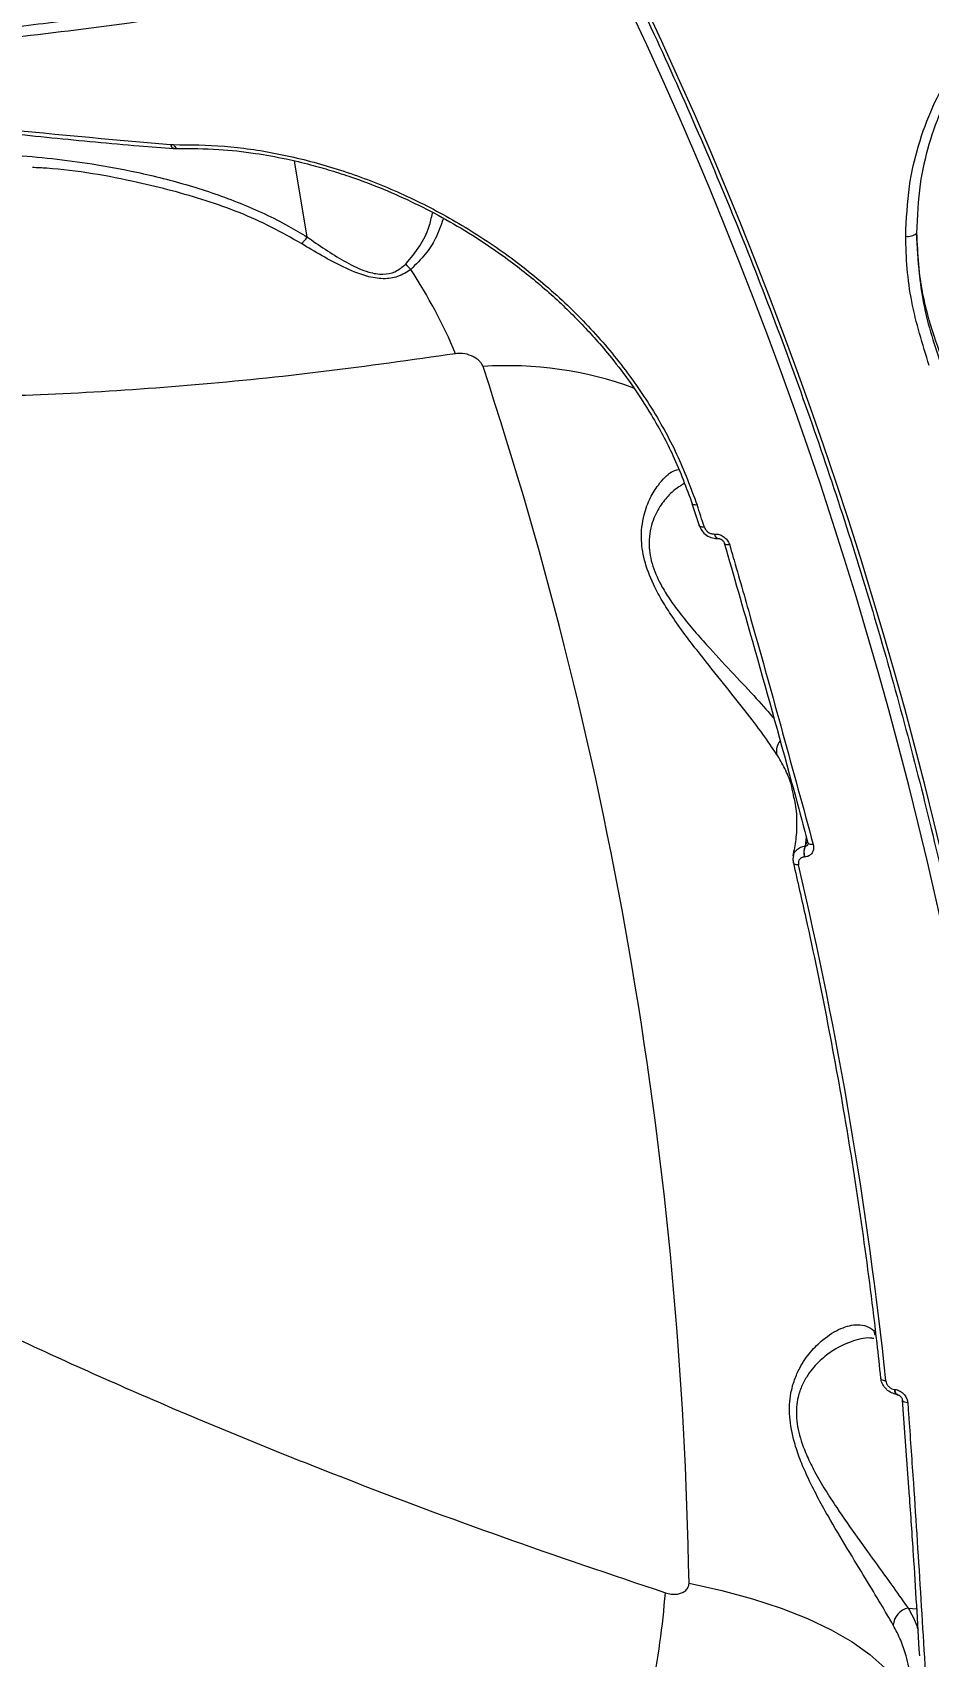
# Model space of a CAD drawing. Header units: millimetres. Extents: x -8607 to 7621, y -5747 to 4382.
# Drawn here: x 5417.9 to 5520, y -191.5 to -6.4 of the extents above; entities that cross this region are included whole.
import ezdxf

# ---------------------------------------------------------------- set-up
doc = ezdxf.new("R2010")
doc.units = ezdxf.units.MM
doc.layers.add('DIKOM_ОБЪЕКТ', color=7, linetype='Continuous')
doc.layers.add('DIKOM_РАЗМЕР_ОБЪЕКТА', color=7, linetype='Continuous')
doc.styles.add('style1', font='arial.ttf', dxfattribs={"width": 0.8})
doc.dimstyles.new('1-50', dxfattribs={"dimtxt": 300, "dimasz": 200, "dimexe": 100, "dimexo": 0, "dimgap": 100, "dimtad": 1, "dimtxsty": 'style1', "dimcen": 200, "dimclrd": 7, "dimclre": 7, "dimclrt": 7, "dimadec": 1, "dimazin": 2, "dimtfac": 1, "dimtmove": 0, "dimatfit": 2, "dimfxl": 0, "dimlwd": 25, "dimlwe": 18, "dimarcsym": 0})

# ---------------------------------------------------------------- blocks, each defined once
blk = doc.blocks.new('*D11')
at = {"layer": 'Defpoints', "color": 0, "transparency": 16777216}
for p in [(7619.37, -165.15), (-6826.53, -739.39), (7619.37, -5647.14)]:
    blk.add_point(p, dxfattribs=at)
at = {"layer": 'DIKOM_РАЗМЕР_ОБЪЕКТА', "color": 7, "lineweight": 18, "transparency": 16777216}
for p, q in [((7619.37, -165.15), (7619.37, -5747.14)), ((-6826.53, -739.39), (-6826.53, -5747.14))]:
    blk.add_line(p, q, dxfattribs=at)
at = {"layer": 'DIKOM_РАЗМЕР_ОБЪЕКТА', "color": 7, "lineweight": 25, "transparency": 16777216}
blk.add_line((-6626.53, -5647.14), (7419.37, -5647.14), dxfattribs=at)
at = {"layer": 'DIKOM_РАЗМЕР_ОБЪЕКТА', "color": 7, "transparency": 16777216}
for points in [[(-6626.53, -5613.8), (-6626.53, -5680.47), (-6826.53, -5647.14)], [(7419.37, -5613.8), (7419.37, -5680.47), (7619.37, -5647.14)]]:
    blk.add_solid(points, dxfattribs=at)
at = {"layer": 'DIKOM_РАЗМЕР_ОБЪЕКТА', "color": 7, "transparency": 16777216, "insert": (396.42, -5393.96), "char_height": 300, "attachment_point": 5, "style": 'style1'}
blk.add_mtext('14400', dxfattribs=at)
blk = doc.blocks.new('*D13')
at = {"layer": 'Defpoints', "color": 0, "transparency": 16777216}
for p in [(-5326.53, -191.39), (6073.47, -191.39), (6073.47, -4959.53)]:
    blk.add_point(p, dxfattribs=at)
at = {"layer": 'DIKOM_РАЗМЕР_ОБЪЕКТА', "color": 7, "lineweight": 18, "transparency": 16777216}
for p, q in [((-5326.53, -191.39), (-5326.53, -5059.53)), ((6073.47, -191.39), (6073.47, -5059.53))]:
    blk.add_line(p, q, dxfattribs=at)
at = {"layer": 'DIKOM_РАЗМЕР_ОБЪЕКТА', "color": 7, "lineweight": 25, "transparency": 16777216}
blk.add_line((-5126.53, -4959.53), (5873.47, -4959.53), dxfattribs=at)
at = {"layer": 'DIKOM_РАЗМЕР_ОБЪЕКТА', "color": 7, "transparency": 16777216}
for points in [[(-5126.53, -4926.2), (-5126.53, -4992.86), (-5326.53, -4959.53)], [(5873.47, -4926.2), (5873.47, -4992.86), (6073.47, -4959.53)]]:
    blk.add_solid(points, dxfattribs=at)
at = {"layer": 'DIKOM_РАЗМЕР_ОБЪЕКТА', "color": 7, "transparency": 16777216, "insert": (373.47, -4706.36), "char_height": 300, "attachment_point": 5, "style": 'style1'}
blk.add_mtext('11400', dxfattribs=at)

msp = doc.modelspace()

# ---------------------------------------------------------------- linework, layer by layer
at = {"layer": 'DIKOM_ОБЪЕКТ', "color": 7, "linetype": 'Continuous', "lineweight": 15}
for p, q in [((5433.615, -19.158), (5433.657, -19.162)), ((5433.657, -19.162), (5433.963, -19.173)), ((5433.985, -19.609), (5434.02, -19.612)), ((5449.193, -29.701), (5447.724, -21.023)), ((5493.021, -60.062), (5493.85, -62.592)), ((5495.56, -63.545), (5495.584, -63.544)), ((5496.721, -64.6), (5496.716, -64.583)), ((5504.602, -93.332), (5504.576, -93.22)), ((5506.045, -98.083), (5505.903, -99.113)), ((5505.903, -99.113), (5505.928, -99.112)), ((5505.928, -99.112), (5506.181, -98.589)), ((5506.245, -98.754), (5506.24, -98.738)), ((5504.572, -101.04), (5504.568, -101.028)), ((5505.849, -100.357), (5505.825, -100.358)), ((5516.094, -161.027), (5516.119, -161.029)), ((5516.38, -161.629), (5516.415, -161.633)), ((5516.976, -162.257), (5517.749, -173.215)), ((5517.638, -185.941), (5518.637, -186.03))]:
    msp.add_line(p, q, dxfattribs=at)
at = {"layer": 'DIKOM_ОБЪЕКТ', "color": 7, "linetype": 'Continuous', "lineweight": 15, "flags": 128}
for points in [[(5494.433, -62.769), (5494.289, -62.775), (5494.16, -62.767), (5494.05, -62.745), (5493.96, -62.71), (5493.895, -62.663), (5493.855, -62.605), (5493.85, -62.592)], [(5495.56, -63.545), (5495.61, -63.688), (5495.669, -63.813), (5495.737, -63.915), (5495.81, -63.991), (5495.886, -64.04), (5495.964, -64.059), (5495.987, -64.059)], [(5495.584, -63.544), (5495.634, -63.687), (5495.694, -63.812), (5495.761, -63.913), (5495.834, -63.99), (5495.911, -64.038), (5495.988, -64.057), (5496.014, -64.057)], [(5495.977, -64.059), (5496.004, -64.058), (5496.011, -64.057)], [(5497.314, -64.793), (5497.15, -64.793), (5497.005, -64.776), (5496.884, -64.742), (5496.793, -64.692), (5496.735, -64.628), (5496.721, -64.6)], [(5506.834, -98.932), (5506.67, -98.933), (5506.525, -98.918), (5506.406, -98.887), (5506.316, -98.841), (5506.259, -98.781), (5506.245, -98.754)], [(5505.163, -101.247), (5505.017, -101.244), (5504.886, -101.228), (5504.773, -101.2), (5504.682, -101.16), (5504.616, -101.11), (5504.576, -101.052), (5504.572, -101.04)], [(5513.943, -154.895), (5513.865, -154.697), (5513.789, -154.36)], [(5515.119, -160.066), (5514.971, -160.049), (5514.837, -160.021), (5514.723, -159.983), (5514.631, -159.936), (5514.564, -159.882), (5514.524, -159.822), (5514.517, -159.802)], [(5516.094, -161.027), (5516.113, -161.179), (5516.142, -161.314), (5516.182, -161.43), (5516.23, -161.521), (5516.286, -161.586), (5516.348, -161.622), (5516.38, -161.629)], [(5516.119, -161.029), (5516.138, -161.181), (5516.167, -161.317), (5516.206, -161.432), (5516.255, -161.524), (5516.311, -161.588), (5516.373, -161.625), (5516.408, -161.632)], [(5516.991, -162.255), (5516.99, -162.24), (5516.99, -162.236)], [(5517.604, -162.562), (5517.435, -162.536), (5517.287, -162.497), (5517.164, -162.445), (5517.072, -162.384), (5517.013, -162.315), (5516.991, -162.255)], [(5492.681, -183.117), (5496.417, -183.945), (5499.931, -184.898), (5503.197, -185.967), (5506.188, -187.144), (5508.883, -188.42), (5511.259, -189.786), (5513.298, -191.23), (5514.985, -192.742), (5516.305, -194.309), (5517.25, -195.92), (5517.753, -197.317)]]:
    msp.add_lwpolyline(points, dxfattribs=at)
at = {"layer": 'DIKOM_ОБЪЕКТ', "color": 7, "linetype": 'Continuous', "lineweight": 15}
for centre, radius, start, end in [((5039.395, -213.91), 493.564, 352.95954, 26.25486), ((5039.617, -214.205), 495.214, 352.9651, 26.2493), ((5434.127, -19.115), 0.514, 184.77221, 253.39514), ((5434.156, -19.133), 0.5, 183.30959, 252.9744), ((5517.684, -28.313), 1.316, 256.33946, 314.3832), ((5462.559, -31.305), 2.61, 214.67263, 232.77007), ((5409.139, -67.1), 61.841, 22.9427, 33.03932), ((5471.983, -86.225), 41.863, 69.8621, 93.79863), ((5026.028, -190.787), 466.716, 0.94172, 18.27268), ((5043.382, -209.246), 474.239, 17.99103, 18.31313), ((5504.467, -88.295), 1.834, 141.11427, 190.2532), ((5507.631, -99.847), 1.877, 156.99557, 195.796), ((5507.656, -99.846), 1.877, 157.00003, 195.79688), ((5037.594, -210.643), 480.196, 6.04592, 13.16848), ((5391.822, -176.432), 98.474, 348.81698, 355.47682), ((5518.099, -188.05), 2.159, 102.34821, 175.80507)]:
    msp.add_arc(centre, radius, start, end, dxfattribs=at)
for points, knots in [([(5253.501, 23.042), (5254.67, 22.018), (5257.77, 19.301), (5263.538, 15.315), (5270.728, 11.051), (5278.495, 7.25), (5286.756, 3.886), (5295.493, 0.952), (5304.801, -1.59), (5314.73, -3.744), (5325.267, -5.492), (5336.42, -6.822), (5348.111, -7.717), (5360.814, -8.189), (5374.554, -8.169), (5389.374, -7.588), (5404.761, -6.443), (5420.695, -4.728), (5436.988, -2.466), (5453.569, 0.331), (5468.602, 3.259), (5478.229, 5.4), (5482.15, 6.271)], [0, 0, 0, 0, 0.0299462, 0.0794459, 0.1292186, 0.1790832, 0.2271097, 0.2752187, 0.3235783, 0.372022, 0.4214318, 0.4709315, 0.5207042, 0.5705688, 0.6265238, 0.6824789, 0.7385646, 0.7950486, 0.851667, 0.9067943, 0.9620465, 1, 1, 1, 1]), ([(5253.616, 22.74), (5254.378, 22.077), (5256.385, 20.326), (5259.942, 17.669), (5264.257, 14.747), (5268.859, 11.988), (5273.735, 9.382), (5278.885, 6.936), (5284.288, 4.657), (5289.925, 2.555), (5295.779, 0.637), (5301.849, -1.098), (5308.137, -2.652), (5314.644, -4.025), (5321.372, -5.218), (5328.322, -6.231), (5335.496, -7.066), (5342.896, -7.721), (5350.525, -8.198), (5358.382, -8.494), (5366.443, -8.611), (5374.676, -8.547), (5383.054, -8.301), (5391.568, -7.875), (5400.222, -7.268), (5409.019, -6.482), (5417.962, -5.516), (5427.054, -4.37), (5436.296, -3.045), (5445.691, -1.538), (5455.242, 0.148), (5464.954, 2.021), (5474.103, 3.911), (5480.059, 5.255), (5482.686, 5.848)], [0, 0, 0, 0, 0.0192715, 0.0508276, 0.0824679, 0.1142272, 0.1461391, 0.1782369, 0.2104148, 0.2424578, 0.2743536, 0.3061367, 0.3378414, 0.3695026, 0.4011549, 0.432829, 0.4645527, 0.4963616, 0.528291, 0.5603767, 0.592586, 0.6247109, 0.6566555, 0.6884683, 0.7201856, 0.7518435, 0.783478, 0.8151252, 0.8468093, 0.8785665, 0.9104327, 0.9424442, 0.9746145, 1, 1, 1, 1]), ([(5482.041, 4.425), (5478.124, 3.56), (5469.251, 1.599), (5455.659, -1.054), (5441.268, -3.538), (5427.135, -5.617), (5413.198, -7.301), (5399.509, -8.573), (5386.084, -9.419), (5373.032, -9.827), (5360.545, -9.792), (5348.645, -9.331), (5337.32, -8.461), (5326.439, -7.173), (5315.962, -5.457), (5305.931, -3.305), (5296.368, -0.706), (5287.354, 2.325), (5279.023, 5.745), (5271.369, 9.52), (5264.404, 13.652), (5258.568, 17.685), (5255.333, 20.503), (5253.991, 21.672)], [0, 0, 0, 0, 0.0379653, 0.086007, 0.1341311, 0.1825059, 0.2309649, 0.2803902, 0.3299055, 0.3796939, 0.4295741, 0.4776157, 0.5257399, 0.5741146, 0.6225736, 0.671999, 0.7215142, 0.7713026, 0.8211829, 0.8692239, 0.9173475, 0.9657217, 1, 1, 1, 1]), ([(5517.373, -29.591), (5517.455, -27.683), (5517.607, -24.166), (5518.743, -19.26), (5520.361, -14.843), (5522.563, -10.69), (5525.327, -6.85), (5528.604, -3.351), (5532.36, -0.218), (5536.574, 2.493), (5541.153, 4.808), (5544.479, 5.962), (5546.14, 6.538)], [0, 0, 0, 0, 0.1166812, 0.2150846, 0.3137979, 0.4122009, 0.510061, 0.6082268, 0.7060845, 0.8039539, 0.9021323, 1, 1, 1, 1]), ([(5546.711, 6.172), (5545.087, 5.608), (5541.834, 4.479), (5537.355, 2.211), (5533.234, -0.446), (5529.562, -3.518), (5526.36, -6.948), (5523.66, -10.714), (5521.511, -14.787), (5519.933, -19.12), (5518.826, -23.932), (5518.682, -27.381), (5518.604, -29.253)], [0, 0, 0, 0, 0.0977724, 0.195857, 0.2936314, 0.3914579, 0.4895939, 0.587424, 0.6858965, 0.7846799, 0.8831543, 1, 1, 1, 1]), ([(5483.174, 4.911), (5484.131, 2.963), (5486.909, -2.692), (5491.29, -12.156), (5496.219, -23.518), (5500.853, -35.006), (5505.195, -46.61), (5509.24, -58.324), (5512.988, -70.142), (5516.435, -82.057), (5519.58, -94.063), (5522.421, -106.154), (5524.957, -118.322), (5527.187, -130.562), (5529.108, -142.866), (5530.721, -155.227), (5532.023, -167.64), (5533.015, -180.098), (5533.696, -192.593), (5534.066, -205.118), (5534.124, -217.668), (5533.87, -230.234), (5533.305, -242.811), (5532.426, -255.391), (5531.44, -265.935), (5530.706, -272.281), (5530.457, -274.438)], [0, 0, 0, 0, 0.0228181, 0.0662199, 0.1096223, 0.1530249, 0.1964274, 0.2398298, 0.2832323, 0.3266346, 0.3700369, 0.4134391, 0.4568412, 0.5002431, 0.5436449, 0.5870465, 0.630448, 0.6738492, 0.7172503, 0.7606512, 0.8040518, 0.8474522, 0.8908524, 0.9342523, 0.977652, 1, 1, 1, 1]), ([(5378.574, -12.483), (5379.096, -12.57), (5381.707, -13.006), (5388.563, -14.095), (5399.33, -15.62), (5414.937, -17.52), (5426.565, -18.54), (5433.615, -19.158)], [0, 0, 0, 0, 0.0299896, 0.1499527, 0.3900715, 0.6301904, 1, 1, 1, 1]), ([(5378.99, -12.889), (5379.854, -13.039), (5383.79, -13.723), (5390.971, -14.812), (5400.52, -16.147), (5410.216, -17.341), (5420.055, -18.394), (5427.976, -19.151), (5432.668, -19.511), (5433.98, -19.612)], [0, 0, 0, 0, 0.0500133, 0.2278758, 0.4048096, 0.5810095, 0.7566675, 0.9319756, 1, 1, 1, 1]), ([(5466.088, -42.994), (5461.041, -43.714), (5450.935, -45.156), (5436.328, -46.639), (5422.151, -47.617), (5409.268, -48.008), (5397.605, -47.924), (5387.071, -47.457), (5376.937, -46.597), (5367.202, -45.335), (5357.908, -43.668), (5349.064, -41.586), (5340.715, -39.091), (5333.308, -36.338), (5326.777, -33.405), (5321.164, -30.429), (5316.058, -27.255), (5311.426, -23.907), (5307.178, -20.302), (5303.753, -16.964), (5301.887, -14.748), (5301.173, -13.899)], [0, 0, 0, 0, 0.0649432, 0.1300661, 0.1953502, 0.2608173, 0.3151411, 0.3695592, 0.4243524, 0.4792431, 0.5346345, 0.5901277, 0.6460095, 0.701997, 0.7489776, 0.7960217, 0.8400387, 0.8840557, 0.9282858, 0.9725158, 1, 1, 1, 1]), ([(5382.663, -22.324), (5384.424, -22.026), (5389.203, -21.217), (5397.096, -20.366), (5406.315, -19.957), (5415.539, -20.231), (5423.367, -21.093), (5430.1, -22.328), (5435.768, -23.752), (5441.575, -25.759), (5446.041, -27.816), (5448.481, -29.275), (5449.193, -29.701)], [0, 0, 0, 0, 0.0783339, 0.2125921, 0.3472662, 0.4817928, 0.6158493, 0.6916662, 0.7820716, 0.8726186, 0.9628125, 1, 1, 1, 1]), ([(5433.899, -19.598), (5433.987, -19.609), (5434.203, -19.636), (5434.414, -19.609), (5434.539, -19.592)], [0, 0, 0, 0, 0.408986, 1, 1, 1, 1]), ([(5433.963, -19.173), (5435.874, -19.184), (5439.692, -19.206), (5445.724, -20.096), (5451.841, -21.613), (5457.962, -23.804), (5463.962, -26.632), (5469.724, -30.067), (5475.141, -34.064), (5480.11, -38.573), (5484.53, -43.519), (5488.305, -48.831), (5491.438, -54.42), (5492.881, -58.296), (5493.602, -60.236)], [0, 0, 0, 0, 0.0836186, 0.1671661, 0.2504175, 0.3338525, 0.4173036, 0.5004885, 0.5837385, 0.6671385, 0.7504577, 0.8333964, 0.916628, 1, 1, 1, 1]), ([(5433.963, -19.173), (5434, -19.253), (5434.075, -19.417), (5434.215, -19.567), (5434.311, -19.593), (5434.349, -19.603)], [0, 0, 0, 0, 0.3662576, 0.7515727, 1, 1, 1, 1]), ([(5434.345, -19.614), (5435.916, -19.613), (5438.827, -19.612), (5443.021, -20.089), (5446.528, -20.716), (5449.401, -21.397), (5451.889, -22.1), (5455.875, -23.393), (5461.502, -25.717), (5467.736, -29.198), (5472.88, -32.784), (5476.921, -36.118), (5479.928, -39.031), (5482.176, -41.476), (5484.039, -43.68), (5486.211, -46.544), (5488.617, -50.244), (5491.101, -54.837), (5492.371, -58.27), (5493.055, -60.121)], [0, 0, 0, 0, 0.0701204, 0.1299656, 0.1789772, 0.2175471, 0.2496342, 0.282263, 0.3830534, 0.484247, 0.5523159, 0.6194238, 0.6818432, 0.7110937, 0.74632, 0.7927164, 0.8502083, 0.9192264, 1, 1, 1, 1]), ([(5434.349, -19.603), (5434.37, -19.614), (5434.406, -19.633), (5434.441, -19.621), (5434.456, -19.616)], [0, 0, 0, 0, 0.58141354, 1, 1, 1, 1]), ([(5448.528, -30.454), (5447.39, -29.806), (5443.953, -27.849), (5437.701, -25.408), (5429.116, -23.204), (5422.453, -22.008), (5418.419, -21.806), (5417.879, -21.779)], [0, 0, 0, 0, 0.1238738, 0.3743349, 0.6251922, 0.9498396, 1, 1, 1, 1]), ([(5460.413, -32.79), (5460.978, -32.108), (5462.123, -30.726), (5463.094, -28.691), (5463.338, -27.498), (5463.444, -26.98)], [0, 0, 0, 0, 0.3556748, 0.7199128, 1, 1, 1, 1]), ([(5464.656, -27.657), (5464.406, -28.396), (5463.971, -29.683), (5462.72, -31.689), (5461.563, -32.815), (5460.98, -33.383)], [0, 0, 0, 0, 0.40073526, 0.69781995, 1, 1, 1, 1]), ([(5520.041, -44.323), (5519.289, -41.898), (5518.152, -38.23), (5517.477, -33.298), (5517.408, -30.829), (5517.373, -29.591)], [0, 0, 0, 0, 0.4927604, 0.7454691, 1, 1, 1, 1]), ([(5521.431, -43.36), (5520.876, -41.768), (5519.785, -38.636), (5518.842, -33.895), (5518.684, -30.806), (5518.604, -29.253)], [0, 0, 0, 0, 0.3395438, 0.667762, 1, 1, 1, 1]), ([(5518.604, -29.253), (5518.726, -31.619), (5518.912, -35.198), (5520.007, -40.05), (5520.818, -42.491), (5521.225, -43.715)], [0, 0, 0, 0, 0.4928082, 0.7454985, 1, 1, 1, 1]), ([(5448.528, -30.454), (5448.544, -30.44), (5448.64, -30.358), (5448.856, -30.142), (5449.073, -29.862), (5449.192, -29.709)], [0, 0, 0, 0, 0.0844006, 0.5004757, 1, 1, 1, 1]), ([(5460.98, -33.383), (5460.511, -33.701), (5459.657, -34.278), (5457.875, -34.547), (5455.705, -34.183), (5453.316, -33.177), (5450.846, -31.841), (5449.306, -30.919), (5448.528, -30.454)], [0, 0, 0, 0, 0.1672668, 0.3043206, 0.4416754, 0.6370331, 0.8167204, 1, 1, 1, 1]), ([(5449.193, -29.701), (5449.193, -29.702), (5449.193, -29.705), (5449.193, -29.707), (5449.192, -29.709), (5449.192, -29.709)], [0, 0, 0, 0, 0.4569013, 0.8306736, 1, 1, 1, 1]), ([(5449.192, -29.709), (5449.193, -29.71), (5449.346, -29.817), (5450.181, -30.396), (5451.721, -31.449), (5453.887, -32.759), (5455.975, -33.723), (5457.839, -34.029), (5459.347, -33.698), (5460.032, -33.114), (5460.413, -32.79)], [0, 0, 0, 0, 0.0002729, 0.0414504, 0.2242979, 0.4065738, 0.5849828, 0.712481, 0.840453, 1, 1, 1, 1]), ([(5469.21, -44.454), (5469.173, -44.365), (5469.096, -44.18), (5468.832, -43.849), (5468.431, -43.514), (5467.745, -43.14), (5467.115, -42.985), (5466.511, -42.949), (5466.256, -42.976), (5466.088, -42.994)], [0, 0, 0, 0, 0.0767419, 0.1605212, 0.317401, 0.4661276, 0.7624994, 0.842837, 1, 1, 1, 1]), ([(5298.224, -45.756), (5298.241, -46.191), (5298.362, -49.212), (5299.511, -54.949), (5302.137, -63.016), (5306.124, -71.244), (5311.394, -79.594), (5317.962, -88.032), (5325.024, -95.675), (5332.165, -102.487), (5339.046, -108.463), (5346.541, -114.431), (5354.667, -120.397), (5363.401, -126.336), (5372.753, -132.247), (5382.689, -138.101), (5392.814, -143.675), (5403.029, -148.959), (5412.933, -153.796), (5422.863, -158.39), (5432.779, -162.751), (5443, -167.027), (5455.776, -172.104), (5471.295, -177.909), (5483.751, -182.099), (5489.989, -184.197)], [0, 0, 0, 0, 0.0094207, 0.0654789, 0.1217312, 0.1783716, 0.2352635, 0.2923581, 0.3497081, 0.3900769, 0.4305168, 0.4712662, 0.5120877, 0.5533334, 0.5946531, 0.6362896, 0.6780015, 0.7152662, 0.7525842, 0.786404, 0.8202238, 0.8542027, 0.8881816, 0.9440021, 1, 1, 1, 1]), ([(5502.662, -88.621), (5502.163, -87.887), (5501.165, -86.418), (5499.086, -83.677), (5496.661, -80.649), (5494.354, -77.781), (5492.402, -75.262), (5490.993, -73.311), (5489.765, -71.418), (5488.596, -69.319), (5487.592, -66.827), (5487.217, -64.481), (5487.287, -62.697), (5487.603, -61.024), (5488.241, -59.367), (5489.327, -57.683), (5490.452, -56.494), (5491.21, -56.267), (5491.482, -56.185)], [0, 0, 0, 0, 0.0845507, 0.1691885, 0.2580211, 0.3468201, 0.3960924, 0.4453136, 0.4838749, 0.5223632, 0.5793297, 0.6364281, 0.6748334, 0.7133138, 0.7796723, 0.8461691, 0.9447905, 1, 1, 1, 1]), ([(5492.124, -57.791), (5491.601, -58.122), (5490.691, -58.699), (5489.466, -60.181), (5488.67, -61.635), (5488.229, -63.148), (5488.054, -64.735), (5488.337, -66.865), (5489.305, -69.111), (5490.458, -70.98), (5491.691, -72.672), (5493.125, -74.417), (5495.118, -76.667), (5497.519, -79.236), (5500.018, -81.923), (5501.655, -83.714), (5502.283, -84.46), (5502.338, -84.526)], [0, 0, 0, 0, 0.1044817, 0.1818228, 0.2606683, 0.3038814, 0.3481584, 0.4114247, 0.4745967, 0.5178625, 0.5623887, 0.6197165, 0.6778832, 0.7828369, 0.8900889, 0.9902904, 1, 1, 1, 1]), ([(5493.602, -60.236), (5493.508, -60.239), (5493.319, -60.245), (5493.132, -60.197), (5493.084, -60.137), (5493.066, -60.114)], [0, 0, 0, 0, 0.3825022, 0.7650043, 1, 1, 1, 1]), ([(5493.862, -62.591), (5493.941, -62.785), (5494.111, -63.208), (5494.649, -63.71), (5495.339, -64.053), (5495.833, -64.045), (5496.075, -64.041)], [0, 0, 0, 0, 0.2206401, 0.4785649, 0.7454436, 1, 1, 1, 1]), ([(5494.433, -62.769), (5494.434, -62.771), (5494.465, -62.867), (5494.561, -63.057), (5494.758, -63.267), (5494.998, -63.43), (5495.264, -63.538), (5495.464, -63.543), (5495.56, -63.545)], [0, 0, 0, 0, 0.0043468, 0.2198207, 0.4355752, 0.5682506, 0.7938306, 1, 1, 1, 1]), ([(5495.584, -63.544), (5495.68, -63.544), (5495.929, -63.544), (5496.351, -63.675), (5496.785, -63.954), (5497.138, -64.342), (5497.255, -64.643), (5497.314, -64.793)], [0, 0, 0, 0, 0.1342544, 0.3469772, 0.5632481, 0.7817386, 1, 1, 1, 1]), ([(5496.013, -64.059), (5496.036, -64.058), (5496.085, -64.055), (5496.206, -64.083), (5496.346, -64.144), (5496.488, -64.243), (5496.609, -64.37), (5496.688, -64.498), (5496.706, -64.559), (5496.713, -64.586)], [0, 0, 0, 0, 0.1276206, 0.2656207, 0.4033491, 0.5539994, 0.7092959, 0.8739683, 1, 1, 1, 1]), ([(5496.704, -64.606), (5497.774, -68.314), (5500.376, -77.34), (5503.545, -88.735), (5505.612, -96.461), (5506.227, -98.76)], [0, 0, 0, 0, 0.32889, 0.8003738, 1, 1, 1, 1]), ([(5497.314, -64.793), (5497.482, -65.376), (5498.322, -68.291), (5501.551, -79.592), (5504.516, -90.446), (5506.834, -98.932)], [0, 0, 0, 0, 0.0517104, 0.2585534, 1, 1, 1, 1]), ([(5504.576, -93.22), (5504.496, -92.821), (5504.291, -91.799), (5503.638, -90.265), (5502.988, -89.17), (5502.662, -88.621)], [0, 0, 0, 0, 0.2422354, 0.6201864, 1, 1, 1, 1]), ([(5504.552, -93.337), (5504.621, -93.592), (5504.866, -94.503), (5504.973, -96.182), (5504.915, -98.221), (5504.631, -99.608), (5504.504, -100.231)], [0, 0, 0, 0, 0.1220894, 0.43610933, 0.74672325, 1, 1, 1, 1]), ([(5504.579, -100.248), (5504.599, -100.136), (5504.637, -99.918), (5504.866, -99.589), (5505.234, -99.283), (5505.641, -99.147), (5505.872, -99.117), (5505.903, -99.113)], [0, 0, 0, 0, 0.1866145, 0.3610945, 0.6589269, 0.9542322, 1, 1, 1, 1]), ([(5506.834, -98.932), (5506.86, -99.087), (5506.913, -99.396), (5506.786, -99.819), (5506.52, -100.143), (5506.184, -100.319), (5505.943, -100.346), (5505.849, -100.357)], [0, 0, 0, 0, 0.2182614, 0.4367519, 0.6530228, 0.8657456, 1, 1, 1, 1]), ([(5505.928, -99.112), (5505.958, -99.11), (5506.038, -99.104), (5506.151, -99.035), (5506.227, -98.954), (5506.245, -98.897), (5506.246, -98.894)], [0, 0, 0, 0, 0.22908, 0.5933766, 0.9752808, 1, 1, 1, 1]), ([(5506.238, -98.74), (5506.242, -98.75), (5506.261, -98.805), (5506.255, -98.868), (5506.247, -98.896), (5506.247, -98.894), (5506.247, -98.894)], [0, 0, 0, 0, 0.0849772, 0.4841575, 0.9387742, 1, 1, 1, 1]), ([(5504.586, -100.219), (5504.555, -100.334), (5504.482, -100.599), (5504.55, -100.87), (5504.588, -101.023)], [0, 0, 0, 0, 0.4348514, 1, 1, 1, 1]), ([(5504.568, -101.026), (5505.049, -103.119), (5506.445, -109.192), (5508.522, -119.306), (5510.699, -131.385), (5512.561, -143.53), (5513.776, -153.006), (5514.366, -158.431), (5514.513, -159.778)], [0, 0, 0, 0, 0.1082663, 0.3142003, 0.5201372, 0.7260733, 0.9320087, 1, 1, 1, 1]), ([(5505.825, -100.358), (5505.81, -100.359), (5505.696, -100.366), (5505.496, -100.422), (5505.309, -100.567), (5505.183, -100.762), (5505.123, -100.984), (5505.15, -101.166), (5505.163, -101.247)], [0, 0, 0, 0, 0.03401028, 0.25226403, 0.4705298, 0.59793744, 0.81930648, 1, 1, 1, 1]), ([(5261.715, -121.043), (5261.95, -121.915), (5262.57, -124.212), (5263.926, -127.96), (5265.746, -132.28), (5267.887, -136.616), (5270.327, -140.947), (5273.065, -145.265), (5276.099, -149.571), (5279.429, -153.867), (5283.055, -158.153), (5286.979, -162.431), (5291.2, -166.702), (5295.72, -170.967), (5300.54, -175.228), (5305.663, -179.485), (5311.084, -183.735), (5316.781, -187.963), (5322.735, -192.15), (5328.93, -196.287), (5335.362, -200.373), (5342.035, -204.409), (5348.949, -208.398), (5356.107, -212.34), (5363.511, -216.238), (5371.162, -220.091), (5379.063, -223.901), (5387.217, -227.67), (5395.622, -231.396), (5404.254, -235.069), (5413.079, -238.673), (5422.066, -242.196), (5431.207, -245.634), (5440.506, -248.991), (5449.965, -252.267), (5459.589, -255.463), (5469.378, -258.582), (5479.337, -261.622), (5489.466, -264.587), (5499.776, -267.471), (5508.857, -269.921), (5514.549, -271.372), (5516.7, -271.92)], [0, 0, 0, 0, 0.0156363, 0.0411444, 0.0668171, 0.0925212, 0.118104, 0.1435891, 0.169002, 0.1943684, 0.2197142, 0.2450657, 0.2704423, 0.2958694, 0.3213745, 0.3469852, 0.3727297, 0.3985238, 0.4242006, 0.449751, 0.4752041, 0.5005888, 0.525934, 0.5512685, 0.5766186, 0.6020063, 0.6274605, 0.6530102, 0.6786843, 0.7044559, 0.7301635, 0.7557277, 0.7811862, 0.8065684, 0.8319031, 0.8572195, 0.8825461, 0.9079026, 0.933318, 0.9588211, 0.9844409, 1, 1, 1, 1]), ([(5261.766, -120.719), (5262.045, -121.819), (5262.884, -125.117), (5265.078, -130.587), (5268.267, -137.112), (5272.164, -143.593), (5276.762, -150.104), (5282.105, -156.672), (5288.194, -163.279), (5295.045, -169.921), (5302.617, -176.547), (5310.795, -183.058), (5319.529, -189.436), (5328.787, -195.681), (5338.675, -201.864), (5349.243, -208.012), (5360.479, -214.103), (5372.392, -220.132), (5384.899, -226.051), (5398.508, -232.079), (5413.25, -238.173), (5429.171, -244.296), (5445.722, -250.217), (5462.883, -255.924), (5480.449, -261.35), (5498.346, -266.474), (5514.586, -270.804), (5524.998, -273.364), (5529.238, -274.406)], [0, 0, 0, 0, 0.0193792, 0.0581174, 0.0954279, 0.1328025, 0.1703717, 0.2080063, 0.2463915, 0.2848464, 0.3235135, 0.3622519, 0.3995625, 0.436937, 0.4745063, 0.5121409, 0.5505261, 0.588981, 0.6276481, 0.6663865, 0.7098565, 0.7533264, 0.7968979, 0.8407788, 0.8847641, 0.927591, 0.970515, 1, 1, 1, 1]), ([(5515.946, -187.892), (5515.494, -187.112), (5514.589, -185.551), (5512.794, -182.566), (5510.743, -179.226), (5508.846, -176.042), (5507.29, -173.245), (5506.208, -171.09), (5505.317, -169.016), (5504.542, -166.742), (5504.04, -164.096), (5504.184, -161.685), (5504.68, -159.902), (5505.422, -158.263), (5506.52, -156.686), (5508.149, -155.11), (5510.006, -153.95), (5511.679, -153.577), (5512.928, -153.757), (5513.502, -154.159), (5513.789, -154.36)], [0, 0, 0, 0, 0.0727748, 0.1456246, 0.2220849, 0.2985164, 0.3409262, 0.383292, 0.4164827, 0.4496105, 0.498643, 0.5477889, 0.5808453, 0.6139662, 0.6710826, 0.728318, 0.8132038, 0.898076, 0.9490484, 1, 1, 1, 1]), ([(5513.729, -155.234), (5513.663, -155.221), (5512.969, -155.086), (5511.424, -155.409), (5509.387, -156.318), (5507.593, -157.69), (5506.384, -159.046), (5505.554, -160.503), (5504.996, -162.071), (5504.806, -164.25), (5505.323, -166.646), (5506.128, -168.688), (5507.064, -170.564), (5508.21, -172.519), (5509.858, -175.058), (5511.894, -177.957), (5514.099, -181.004), (5516.084, -183.753), (5517.116, -185.206), (5517.638, -185.941)], [0, 0, 0, 0, 0.0100071, 0.1042266, 0.2009149, 0.2634471, 0.3271957, 0.3621346, 0.3979337, 0.4490861, 0.5001624, 0.5351439, 0.5711444, 0.6174954, 0.6645247, 0.7493825, 0.8360984, 0.9171139, 1, 1, 1, 1]), ([(5516.481, -161.605), (5516.285, -161.574), (5515.871, -161.507), (5515.373, -161.21), (5514.959, -160.808), (5514.642, -160.318), (5514.566, -159.901), (5514.528, -159.691)], [0, 0, 0, 0, 0.2044301, 0.4300849, 0.5634119, 0.7802977, 1, 1, 1, 1]), ([(5515.119, -160.066), (5515.119, -160.068), (5515.13, -160.17), (5515.186, -160.375), (5515.34, -160.617), (5515.549, -160.819), (5515.796, -160.971), (5515.998, -161.009), (5516.094, -161.027)], [0, 0, 0, 0, 0.0043468, 0.2198207, 0.4355752, 0.5682506, 0.7938306, 1, 1, 1, 1]), ([(5516.119, -161.029), (5516.217, -161.045), (5516.47, -161.087), (5516.87, -161.287), (5517.25, -161.637), (5517.524, -162.083), (5517.577, -162.402), (5517.604, -162.562)], [0, 0, 0, 0, 0.1342544, 0.3469772, 0.5632481, 0.7817386, 1, 1, 1, 1]), ([(5516.405, -161.634), (5516.433, -161.637), (5516.491, -161.644), (5516.613, -161.695), (5516.739, -161.781), (5516.855, -161.901), (5516.94, -162.041), (5516.984, -162.167), (5516.984, -162.219), (5516.985, -162.238)], [0, 0, 0, 0, 0.1302156, 0.2715931, 0.4128141, 0.5649653, 0.7235441, 0.8948454, 1, 1, 1, 1]), ([(5517.604, -162.562), (5517.648, -163.172), (5517.866, -166.222), (5518.689, -178.043), (5519.367, -189.364), (5519.898, -198.216)], [0, 0, 0, 0, 0.0517104, 0.2585534, 1, 1, 1, 1]), ([(5518.962, -191.404), (5518.738, -187.549), (5518.379, -181.409), (5517.958, -175.336), (5517.801, -173.076)], [0, 0, 0, 0, 0.62777778, 1, 1, 1, 1]), ([(5489.989, -184.197), (5490.212, -184.258), (5490.676, -184.384), (5491.307, -184.378), (5491.831, -184.243), (5492.235, -184.018), (5492.509, -183.727), (5492.66, -183.411), (5492.674, -183.211), (5492.681, -183.117)], [0, 0, 0, 0, 0.1943994, 0.4037079, 0.553904, 0.691013, 0.8350645, 0.9219116, 1, 1, 1, 1]), ([(5517.638, -185.941), (5518.03, -186.637), (5518.493, -187.46), (5518.745, -188.327), (5518.784, -188.461)], [0, 0, 0, 0, 0.845755, 1, 1, 1, 1]), ([(5517.849, -194.34), (5517.853, -194.228), (5517.881, -193.223), (5517.51, -191.643), (5516.853, -189.605), (5516.249, -188.464), (5515.946, -187.892)], [0, 0, 0, 0, 0.0498691, 0.4461966, 0.7224177, 1, 1, 1, 1])]:
    msp.add_open_spline(points, degree=3, knots=knots, dxfattribs=at)

# ---------------------------------------------------------------- dimensions: what is measured, and where the dimension line sits
at = {"layer": 'DIKOM_РАЗМЕР_ОБЪЕКТА'}
dim = msp.add_linear_dim(base=(7619.366, -5647.135), p1=(-6826.527, -739.391), p2=(7619.366, -165.147), text='14400', dimstyle='1-50', dxfattribs=at)
dim.commit()
dim.dimension.update_dxf_attribs({"geometry": '*D11', "text_midpoint": (396.419, -5647.135), "dimtype": 160})
dim = msp.add_linear_dim(base=(6073.473, -4959.53), p1=(-5326.527, -191.391), p2=(6073.473, -191.391), dimstyle='1-50', dxfattribs=at)
dim.commit()
dim.dimension.update_dxf_attribs({"geometry": '*D13', "text_midpoint": (373.473, -4959.53), "dimtype": 160})

doc.saveas('drawing.dxf')
